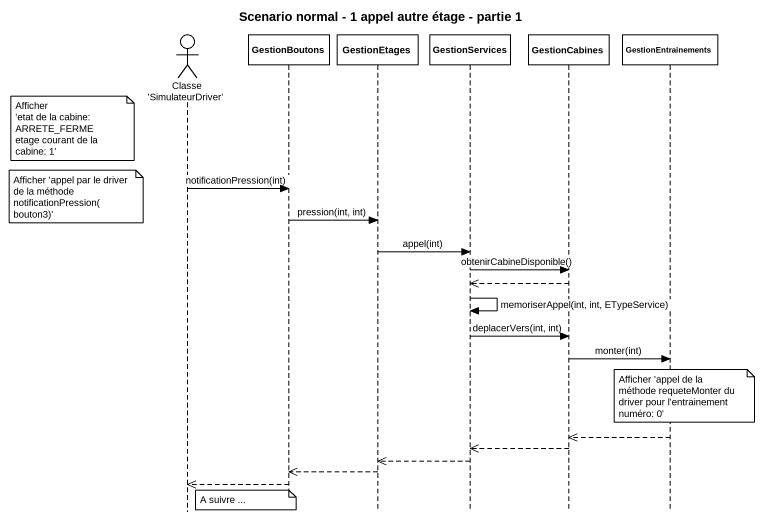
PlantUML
@startuml
title Scenario normal - 1 appel autre étage - partie 1
hide footbox
actor "Classe 'SimulateurDriver'" as Classe_SimulateurDriver
participant GestionBoutons
participant GestionEtages
participant GestionServices
participant GestionCabines
participant GestionEntrainements

note left of Classe_SimulateurDriver
  Afficher
  ~'etat de la cabine: ARRETE_FERME
  etage courant de la cabine: 1'
end note
Classe_SimulateurDriver -> GestionBoutons : notificationPression(int)
note left of Classe_SimulateurDriver : Afficher 'appel par le driver de la méthode notificationPression(bouton3)'
GestionBoutons -> GestionEtages : pression(int, int)
GestionEtages -> GestionServices : appel(int)
GestionServices -> GestionCabines : obtenirCabineDisponible()
GestionCabines -->> GestionServices
GestionServices -> GestionServices : memoriserAppel(int, int, ETypeService)
GestionServices -> GestionCabines : deplacerVers(int, int)
GestionCabines -> GestionEntrainements : monter(int)
note over GestionEntrainements : Afficher 'appel de la méthode requeteMonter du driver pour l'entrainement numéro: 0'
GestionEntrainements -->> GestionCabines
GestionCabines -->> GestionServices
GestionServices -->> GestionEtages
GestionEtages -->> GestionBoutons
GestionBoutons -->> Classe_SimulateurDriver
note over GestionBoutons : A suivre ...
@enduml
